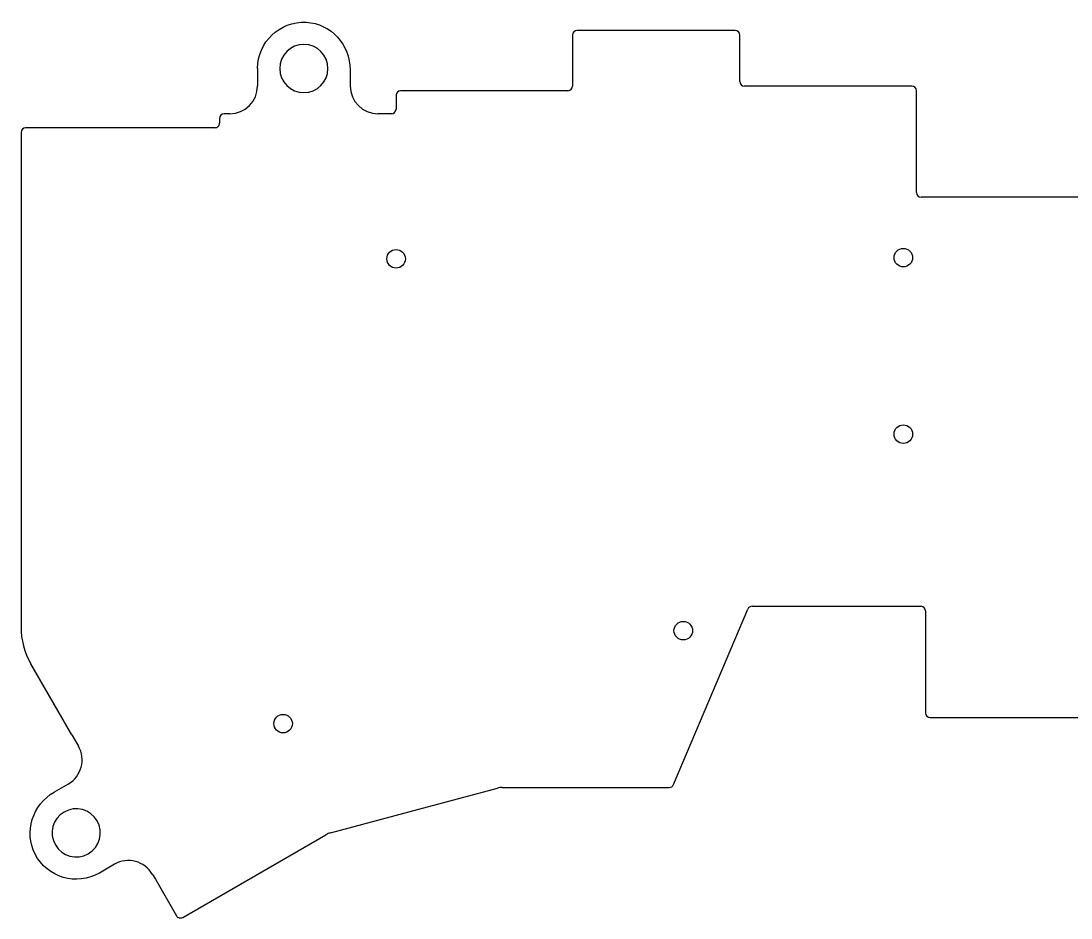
# Model space of a CAD drawing. Extents: x -57 to 196, y -181 to 29.
# Drawn here: x -53.1 to 60.2, y -179.4 to -82.6 of the extents above; entities that cross this region are included whole.
import ezdxf

# ---------------------------------------------------------------- set-up
doc = ezdxf.new("R2010")
doc.units = 0
doc.layers.add('mirror', color=7, linetype='CONTINUOUS')

msp = doc.modelspace()

# ---------------------------------------------------------------- linework, layer by layer
at = {"layer": 'mirror'}
for p, q in [((15.4471, -83.6491), (6.92211, -83.6491)), ((23.9721, -83.6491), (15.4471, -83.6491)), ((6.42211, -84.1491), (6.42211, -89.6491)), ((24.4721, -89.1491), (24.4721, -84.1491)), ((-27.5729, -87.7571), (-27.5729, -89.6417)), ((-17.5727, -87.8986), (-17.5727, -89.6413)), ((-3.60289, -90.1491), (-12.1279, -90.1491)), ((5.92211, -90.1491), (-3.60289, -90.1491)), ((34.4971, -89.6491), (24.9721, -89.6491)), ((43.0221, -89.6491), (34.4971, -89.6491)), ((43.5221, -101.149), (43.5221, -90.1491)), ((-12.6279, -90.6491), (-12.6279, -92.1491)), ((-30.5704, -92.6417), (-31.1779, -92.6491)), ((-13.1279, -92.6491), (-14.5744, -92.6413)), ((-31.6779, -93.1491), (-31.6779, -93.6491)), ((-53.0959, -94.6513), (-53.0959, -148.005)), ((-32.1779, -94.1491), (-52.5959, -94.1513)), ((53.5471, -101.649), (44.0221, -101.649)), ((62.0721, -101.649), (53.5471, -101.649)), ((17.3154, -165.044), (25.3429, -146.104)), ((25.8032, -145.799), (34.4971, -145.799)), ((34.4971, -145.799), (44.0221, -145.799)), ((44.5221, -146.299), (44.5221, -157.299)), ((-47.5985, -159.67), (-52.0241, -152.005)), ((45.0221, -157.799), (53.5471, -157.799)), ((53.5471, -157.799), (62.0721, -157.799)), ((-47.5985, -159.67), (-46.9064, -160.884)), ((-48.0053, -164.981), (-49.5146, -165.852)), ((-10.6936, -167.831), (-1.68394, -165.417)), ((-1.16631, -165.349), (8.16122, -165.349)), ((8.16122, -165.349), (16.8551, -165.349)), ((-19.7033, -170.246), (-10.6936, -167.831)), ((-35.6464, -179.372), (-20.1857, -170.445)), ((-43.0049, -173.641), (-44.637, -174.583)), ((-38.9081, -174.737), (-38.5979, -175.259)), ((-38.5979, -175.259), (-36.3294, -179.189))]:
    msp.add_line(p, q, dxfattribs=at)
for centre in [(-12.6199, -108.295), (42.1171, -108.168), (42.1171, -127.218), (18.3681, -148.427), (-24.8119, -158.46)]:
    msp.add_circle(centre, 1, dxfattribs=at)
for centre, radius, start, end in [((6.92211, -84.1491), 0.5, 90, 180), ((23.9721, -84.1491), 0.5, 0, 90), ((24.9721, -89.1491), 0.5, 180, -90), ((-12.1279, -90.6491), 0.5, 90, 180), ((5.92211, -89.6491), 0.5, -90, 0), ((43.0221, -90.1491), 0.5, 0, 90), ((-31.1779, -93.1491), 0.5, 90, 180), ((-13.1279, -92.1491), 0.5, -90, 0), ((-32.1779, -93.6491), 0.5, -90.0057, 0), ((-52.5959, -94.6513), 0.5, 90.0062, 180), ((44.0221, -101.149), 0.5, 180, -90), ((25.8032, -146.299), 0.5, 90, 157.031), ((44.0221, -146.299), 0.5, 0, 90), ((-45.0959, -148.005), 8, 180, -150), ((45.0221, -157.299), 0.5, 180, -90), ((-1.16631, -167.349), 2, 90, 105), ((16.8551, -164.849), 0.5, -90, -22.9687), ((-19.1857, -172.177), 2, 105, 120), ((-35.8964, -178.939), 0.5, -150, -60)]:
    msp.add_arc(centre, radius, start, end, dxfattribs=at)
for points in [[(-27.5729, -87.7571), (-27.5729, -84.9159), (-25.2022, -82.6277), (-22.3309, -82.7632)], [(-22.3309, -82.7632), (-19.6414, -82.8895), (-17.5727, -85.2062), (-17.5727, -87.8986)], [(-22.5725, -85.1573), (-24.0083, -85.1573), (-25.1725, -86.3214), (-25.1725, -87.7572)], [(-19.9725, -87.7572), (-19.9725, -86.3214), (-21.1367, -85.1573), (-22.5725, -85.1573)], [(-25.1725, -87.7572), (-25.1725, -89.1934), (-24.0083, -90.3572), (-22.5725, -90.3572)], [(-22.5725, -90.3572), (-21.1367, -90.3572), (-19.9725, -89.1934), (-19.9725, -87.7572)], [(-30.5704, -92.6417), (-28.9141, -92.6403), (-27.5729, -91.2976), (-27.5729, -89.6417)], [(-17.5727, -89.6413), (-17.5727, -91.2973), (-16.2303, -92.6403), (-14.5744, -92.6413)], [(-48.0053, -164.981), (-46.5712, -164.153), (-46.0793, -162.319), (-46.9064, -160.884)], [(-51.5828, -172.541), (-52.8182, -170.148), (-51.8463, -167.198), (-49.5146, -165.852)], [(-44.8854, -168.953), (-45.6033, -167.709), (-47.1933, -167.283), (-48.4371, -168.001)], [(-48.4371, -168.001), (-49.6805, -168.719), (-50.1066, -170.309), (-49.3887, -171.553)], [(-45.8371, -172.505), (-44.5933, -171.786), (-44.1675, -170.196), (-44.8854, -168.953)], [(-49.3887, -171.553), (-48.6708, -172.796), (-47.0805, -173.222), (-45.8371, -172.505)], [(-44.637, -174.583), (-47.0976, -176.004), (-50.2645, -175.095), (-51.5828, -172.541)], [(-38.9081, -174.737), (-39.7374, -173.303), (-41.5708, -172.813), (-43.0049, -173.641)]]:
    msp.add_open_spline(points, degree=3, dxfattribs=at)

doc.saveas('drawing.dxf')
